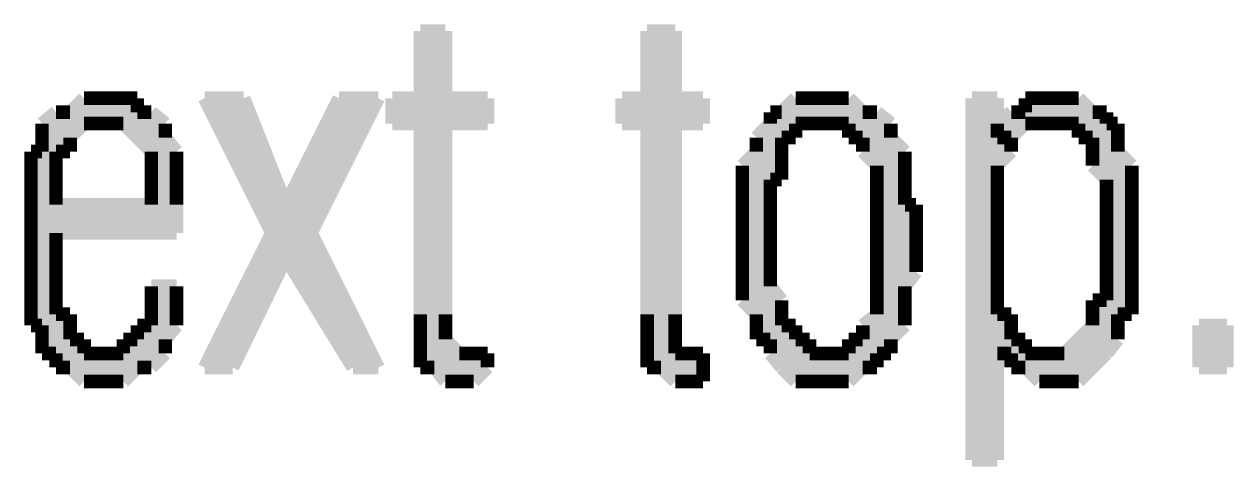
# Model space of a CAD drawing. Header units: millimetres. Extents: x 5 to 350, y 3 to 213.
# Drawn here: x 95.81 to 103.42, y 50.09 to 52.87 of the extents above; entities that cross this region are included whole.
import ezdxf

# ---------------------------------------------------------------- set-up
doc = ezdxf.new("R2010")
doc.units = ezdxf.units.MM
doc.layers.add('H', color=251, linetype='Continuous')
doc.layers.add('P', color=255, linetype='Continuous')

msp = doc.modelspace()

# ---------------------------------------------------------------- hatches: boundary and pattern name
at = {"layer": 'H', "linetype": 'Continuous'}
for points in [[(98.302, 50.8), (98.302, 52.246), (98.125, 52.246), (98.125, 52.405), (98.302, 52.405), (98.302, 52.828), (98.46, 52.828), (98.46, 52.405), (98.725, 52.405), (98.725, 52.246), (98.46, 52.246), (98.46, 50.888), (98.548, 50.8), (98.302, 50.8)], [(99.73, 50.8), (99.73, 52.246), (99.572, 52.246), (99.572, 52.405), (99.73, 52.405), (99.73, 52.828), (99.907, 52.828), (99.907, 52.405), (100.083, 52.405), (100.083, 52.246), (99.907, 52.246), (99.907, 50.8), (99.73, 50.8)], [(96.185, 50.624), (96.097, 50.712), (96.008, 50.712), (96.008, 50.8), (95.92, 50.8), (95.92, 50.976), (95.85, 50.976), (95.85, 52.07), (95.92, 52.07), (95.92, 52.246), (96.008, 52.317), (96.097, 52.317), (96.185, 52.405), (96.52, 52.405), (96.52, 52.317), (96.608, 52.317), (96.344, 52.246), (96.185, 52.246), (96.097, 52.158), (96.097, 52.07), (96.008, 52.07), (96.008, 51.735), (96.767, 51.735), (96.767, 51.558), (96.008, 51.558), (96.008, 51.047), (96.097, 51.047), (96.097, 50.888), (96.185, 50.888), (96.185, 50.8), (96.696, 50.8), (96.608, 50.712), (96.52, 50.712), (96.432, 50.624), (96.185, 50.624)], [(96.943, 50.712), (97.79, 52.405), (98.037, 52.405), (97.614, 51.558), (97.455, 51.4), (97.12, 50.712), (96.943, 50.712)], [(97.367, 51.558), (96.943, 52.405), (97.19, 52.405), (97.455, 51.735), (97.367, 51.558)], [(100.506, 50.8), (100.506, 50.888), (100.418, 50.888), (100.418, 51.047), (100.33, 51.135), (100.33, 51.982), (100.418, 52.07), (100.418, 52.158), (100.506, 52.246), (100.506, 52.317), (100.577, 52.317), (100.665, 52.405), (101, 52.405), (101.088, 52.317), (101.177, 52.317), (101.265, 52.246), (100.665, 52.246), (100.665, 52.158), (100.577, 52.158), (100.577, 51.894), (100.506, 51.894), (100.506, 51.223), (100.577, 51.135), (100.577, 50.976), (100.665, 50.976), (100.665, 50.888), (100.753, 50.888), (100.753, 50.8), (100.506, 50.8)], [(101.776, 50.13), (101.776, 52.405), (101.935, 52.405), (101.935, 52.158), (102.023, 52.158), (102.023, 52.07), (101.935, 51.982), (101.935, 51.047), (102.023, 51.047), (102.023, 50.888), (102.112, 50.888), (101.935, 50.8), (101.935, 50.13), (101.776, 50.13)], [(101.935, 52.158), (101.935, 52.246), (102.023, 52.317), (102.112, 52.317), (102.112, 52.405), (102.447, 52.405), (102.535, 52.317), (102.623, 52.317), (102.27, 52.246), (102.112, 52.246), (102.023, 52.158), (101.935, 52.158)], [(96.608, 51.735), (96.608, 52.07), (96.432, 52.246), (96.344, 52.246), (96.608, 52.317), (96.696, 52.246), (96.696, 52.158), (96.767, 52.07), (96.767, 51.735), (96.608, 51.735)], [(102.358, 50.8), (102.535, 50.976), (102.535, 51.135), (102.623, 51.135), (102.623, 51.894), (102.535, 51.982), (102.535, 52.158), (102.447, 52.158), (102.447, 52.246), (102.27, 52.246), (102.623, 52.317), (102.623, 52.246), (102.694, 52.246), (102.694, 52.07), (102.782, 51.982), (102.782, 51.047), (102.694, 51.047), (102.694, 50.888), (102.623, 50.8), (102.358, 50.8)], [(100.665, 50.624), (100.506, 50.8), (101, 50.8), (101, 50.888), (101.088, 50.888), (101.088, 50.976), (101.177, 51.047), (101.177, 51.982), (101.088, 52.07), (101.088, 52.158), (101, 52.158), (101, 52.246), (101.265, 52.246), (101.265, 52.158), (101.353, 52.07), (101.353, 51.735), (101.424, 51.735), (101.424, 51.312), (101.353, 51.223), (101.353, 50.976), (101.265, 50.888), (101.265, 50.8), (101.177, 50.8), (101.177, 50.712), (101.088, 50.712), (101, 50.624), (100.665, 50.624)], [(97.878, 50.712), (97.455, 51.4), (97.614, 51.558), (98.037, 50.712), (97.878, 50.712)], [(96.432, 50.8), (96.432, 50.888), (96.52, 50.888), (96.52, 50.976), (96.608, 50.976), (96.608, 51.223), (96.767, 51.223), (96.767, 50.976), (96.696, 50.888), (96.696, 50.8), (96.432, 50.8)], [(103.205, 50.712), (103.205, 50.976), (103.382, 50.976), (103.382, 50.712), (103.205, 50.712)], [(102.2, 50.624), (102.112, 50.712), (102.023, 50.712), (102.023, 50.8), (101.935, 50.8), (102.112, 50.888), (102.112, 50.8), (102.623, 50.8), (102.447, 50.624), (102.2, 50.624)], [(98.46, 50.624), (98.39, 50.712), (98.302, 50.712), (98.302, 50.8), (98.725, 50.8), (98.725, 50.712), (98.637, 50.624), (98.46, 50.624)], [(99.907, 50.624), (99.818, 50.712), (99.73, 50.712), (99.73, 50.8), (100.083, 50.8), (100.083, 50.624), (99.907, 50.624)]]:
    msp.add_hatch(color=256, dxfattribs=at).paths.add_polyline_path(points)

# ---------------------------------------------------------------- linework, layer by layer
at = {"layer": 'P', "const_width": 0.085}
for points in [[(98.46, 52.828), (98.302, 52.828)], [(98.302, 52.828), (98.302, 52.405)], [(98.46, 52.405), (98.46, 52.828)], [(99.907, 52.828), (99.73, 52.828)], [(99.73, 52.828), (99.73, 52.405)], [(99.907, 52.405), (99.907, 52.828)], [(96.185, 52.405), (96.097, 52.317)], [(96.273, 52.405), (96.185, 52.405)], [(96.344, 52.405), (96.273, 52.405)], [(96.432, 52.405), (96.344, 52.405)], [(96.344, 52.405), (96.344, 52.405)], [(96.52, 52.405), (96.432, 52.405)], [(96.52, 52.317), (96.52, 52.405)], [(97.19, 52.405), (96.943, 52.405)], [(96.943, 52.405), (97.367, 51.558)], [(97.455, 51.735), (97.19, 52.405)], [(97.79, 52.405), (97.455, 51.735)], [(97.614, 51.558), (98.037, 52.405)], [(98.037, 52.405), (97.79, 52.405)], [(98.302, 52.405), (98.125, 52.405)], [(98.125, 52.405), (98.125, 52.246)], [(98.725, 52.405), (98.46, 52.405)], [(98.725, 52.246), (98.725, 52.405)], [(99.73, 52.405), (99.572, 52.405)], [(99.572, 52.405), (99.572, 52.246)], [(100.083, 52.405), (99.907, 52.405)], [(100.083, 52.246), (100.083, 52.405)], [(100.665, 52.405), (100.577, 52.317)], [(100.753, 52.405), (100.665, 52.405)], [(100.842, 52.405), (100.753, 52.405)], [(100.93, 52.405), (100.842, 52.405)], [(101, 52.405), (100.93, 52.405)], [(101.088, 52.317), (101, 52.405)], [(101.935, 52.405), (101.776, 52.405)], [(101.776, 52.405), (101.776, 50.13)], [(101.935, 52.158), (101.935, 52.405)], [(102.2, 52.405), (102.112, 52.405)], [(102.112, 52.405), (102.112, 52.317)], [(102.27, 52.405), (102.2, 52.405)], [(102.358, 52.405), (102.27, 52.405)], [(102.447, 52.405), (102.358, 52.405)], [(102.535, 52.317), (102.447, 52.405)], [(96.008, 52.317), (95.92, 52.246)], [(96.097, 52.317), (96.008, 52.317)], [(96.608, 52.317), (96.344, 52.246)], [(96.344, 52.246), (96.608, 52.317)], [(96.608, 52.317), (96.52, 52.317)], [(96.696, 52.246), (96.608, 52.317)], [(100.577, 52.317), (100.506, 52.317)], [(100.506, 52.317), (100.506, 52.246)], [(101.177, 52.317), (101.088, 52.317)], [(101.265, 52.246), (101.177, 52.317)], [(102.023, 52.317), (101.935, 52.246)], [(102.112, 52.317), (102.023, 52.317)], [(102.623, 52.317), (102.27, 52.246)], [(102.27, 52.246), (102.623, 52.317)], [(102.623, 52.317), (102.535, 52.317)], [(102.623, 52.246), (102.623, 52.317)], [(95.92, 52.246), (95.92, 52.158)], [(96.097, 52.158), (96.185, 52.246)], [(96.185, 52.246), (96.273, 52.246)], [(96.273, 52.246), (96.344, 52.246)], [(96.344, 52.246), (96.432, 52.246)], [(96.432, 52.246), (96.52, 52.158)], [(96.696, 52.158), (96.696, 52.246)], [(96.696, 52.246), (96.696, 52.246)], [(98.125, 52.246), (98.302, 52.246)], [(98.302, 52.246), (98.302, 51.047)], [(98.46, 51.047), (98.46, 52.246)], [(98.46, 52.246), (98.725, 52.246)], [(99.572, 52.246), (99.73, 52.246)], [(99.73, 52.246), (99.73, 51.047)], [(99.907, 51.047), (99.907, 52.246)], [(99.907, 52.246), (100.083, 52.246)], [(100.506, 52.246), (100.418, 52.158)], [(100.665, 52.158), (100.665, 52.246)], [(100.665, 52.246), (100.753, 52.246)], [(100.753, 52.246), (100.842, 52.246)], [(101.265, 52.246), (100.842, 52.246)], [(100.842, 52.246), (100.93, 52.246)], [(100.842, 52.246), (101.265, 52.246)], [(100.93, 52.246), (101, 52.246)], [(101, 52.246), (101, 52.158)], [(101.265, 52.158), (101.265, 52.246)], [(101.265, 52.246), (101.265, 52.246)], [(101.935, 52.246), (101.935, 52.158)], [(102.023, 52.158), (102.112, 52.246)], [(102.112, 52.246), (102.2, 52.246)], [(102.2, 52.246), (102.27, 52.246)], [(102.27, 52.246), (102.358, 52.246)], [(102.358, 52.246), (102.447, 52.246)], [(102.447, 52.246), (102.447, 52.158)], [(102.694, 52.246), (102.623, 52.246)], [(102.694, 52.158), (102.694, 52.246)], [(95.92, 52.158), (95.92, 52.07)], [(96.097, 52.07), (96.097, 52.158)], [(96.52, 52.158), (96.608, 52.07)], [(96.767, 52.07), (96.696, 52.158)], [(100.418, 52.158), (100.418, 52.07)], [(100.577, 52.07), (100.577, 52.158)], [(100.577, 52.158), (100.665, 52.158)], [(101, 52.158), (101.088, 52.158)], [(101.088, 52.158), (101.088, 52.07)], [(101.353, 52.07), (101.265, 52.158)], [(102.023, 52.158), (101.935, 52.158)], [(101.935, 52.158), (102.023, 52.158)], [(102.023, 52.07), (102.023, 52.158)], [(102.447, 52.158), (102.535, 52.158)], [(102.535, 52.158), (102.535, 52.07)], [(102.694, 52.07), (102.694, 52.158)], [(95.92, 52.07), (95.85, 52.07)], [(95.85, 52.07), (95.85, 51.982)], [(96.008, 51.982), (96.008, 52.07)], [(96.008, 52.07), (96.097, 52.07)], [(96.608, 52.07), (96.608, 51.982)], [(96.767, 51.982), (96.767, 52.07)], [(100.418, 52.07), (100.33, 51.982)], [(100.577, 51.982), (100.577, 52.07)], [(101.088, 52.07), (101.177, 51.982)], [(101.353, 51.982), (101.353, 52.07)], [(101.935, 51.982), (102.023, 52.07)], [(102.535, 52.07), (102.535, 51.982)], [(102.782, 51.982), (102.694, 52.07)], [(95.85, 51.982), (95.85, 51.894)], [(96.008, 51.894), (96.008, 51.982)], [(96.608, 51.982), (96.608, 51.894)], [(96.767, 51.894), (96.767, 51.982)], [(100.33, 51.982), (100.33, 51.894)], [(100.577, 51.894), (100.577, 51.982)], [(101.177, 51.982), (101.177, 51.894)], [(101.353, 51.894), (101.353, 51.982)], [(101.935, 51.894), (101.935, 51.982)], [(102.535, 51.982), (102.623, 51.894)], [(102.782, 51.894), (102.782, 51.982)], [(95.85, 51.894), (95.85, 51.823)], [(96.008, 51.823), (96.008, 51.894)], [(96.608, 51.894), (96.608, 51.823)], [(96.767, 51.823), (96.767, 51.894)], [(100.33, 51.894), (100.33, 51.823)], [(100.506, 51.823), (100.506, 51.894)], [(100.506, 51.894), (100.577, 51.894)], [(101.177, 51.894), (101.177, 51.823)], [(101.353, 51.823), (101.353, 51.894)], [(101.935, 51.823), (101.935, 51.894)], [(102.623, 51.894), (102.623, 51.823)], [(102.782, 51.823), (102.782, 51.894)], [(95.85, 51.823), (95.85, 51.735)], [(96.008, 51.735), (96.008, 51.823)], [(96.608, 51.823), (96.608, 51.735)], [(96.767, 51.735), (96.767, 51.823)], [(100.33, 51.823), (100.33, 51.735)], [(100.506, 51.735), (100.506, 51.823)], [(101.177, 51.823), (101.177, 51.735)], [(101.353, 51.735), (101.353, 51.823)], [(101.935, 51.735), (101.935, 51.823)], [(102.623, 51.823), (102.623, 51.735)], [(102.782, 51.735), (102.782, 51.823)], [(95.85, 51.735), (95.85, 51.647)], [(96.608, 51.735), (96.008, 51.735)], [(96.008, 51.735), (96.767, 51.735)], [(96.767, 51.735), (96.008, 51.735)], [(96.767, 51.558), (96.767, 51.735)], [(97.455, 51.735), (97.367, 51.558)], [(97.367, 51.558), (97.455, 51.735)], [(100.33, 51.735), (100.33, 51.647)], [(100.506, 51.647), (100.506, 51.735)], [(101.177, 51.735), (101.177, 51.647)], [(101.424, 51.735), (101.353, 51.735)], [(101.424, 51.647), (101.424, 51.735)], [(101.935, 51.647), (101.935, 51.735)], [(102.623, 51.735), (102.623, 51.647)], [(102.782, 51.647), (102.782, 51.735)], [(95.85, 51.647), (95.85, 51.558)], [(100.33, 51.647), (100.33, 51.558)], [(100.506, 51.558), (100.506, 51.647)], [(101.177, 51.647), (101.177, 51.558)], [(101.424, 51.558), (101.424, 51.647)], [(101.935, 51.558), (101.935, 51.647)], [(102.623, 51.647), (102.623, 51.558)], [(102.782, 51.558), (102.782, 51.647)], [(95.85, 51.558), (95.85, 51.47)], [(96.008, 51.47), (96.008, 51.558)], [(96.008, 51.558), (96.767, 51.558)], [(97.367, 51.558), (96.943, 50.712)], [(97.614, 51.558), (97.455, 51.4)], [(97.455, 51.4), (97.614, 51.558)], [(98.037, 50.712), (97.614, 51.558)], [(100.33, 51.558), (100.33, 51.47)], [(100.506, 51.47), (100.506, 51.558)], [(101.177, 51.558), (101.177, 51.47)], [(101.424, 51.47), (101.424, 51.558)], [(101.935, 51.47), (101.935, 51.558)], [(102.623, 51.558), (102.623, 51.47)], [(102.782, 51.47), (102.782, 51.558)], [(95.85, 51.47), (95.85, 51.4)], [(96.008, 51.4), (96.008, 51.47)], [(100.33, 51.47), (100.33, 51.4)], [(100.506, 51.4), (100.506, 51.47)], [(101.177, 51.47), (101.177, 51.4)], [(101.424, 51.4), (101.424, 51.47)], [(101.935, 51.4), (101.935, 51.47)], [(102.623, 51.47), (102.623, 51.4)], [(102.782, 51.4), (102.782, 51.47)], [(95.85, 51.4), (95.85, 51.312)], [(96.008, 51.312), (96.008, 51.4)], [(97.12, 50.712), (97.455, 51.4)], [(97.455, 51.4), (97.878, 50.712)], [(100.33, 51.4), (100.33, 51.312)], [(100.506, 51.312), (100.506, 51.4)], [(101.177, 51.4), (101.177, 51.312)], [(101.424, 51.312), (101.424, 51.4)], [(101.935, 51.312), (101.935, 51.4)], [(102.623, 51.4), (102.623, 51.312)], [(102.782, 51.312), (102.782, 51.4)], [(95.85, 51.312), (95.85, 51.223)], [(96.008, 51.223), (96.008, 51.312)], [(100.33, 51.312), (100.33, 51.223)], [(100.506, 51.223), (100.506, 51.312)], [(101.177, 51.312), (101.177, 51.223)], [(101.353, 51.223), (101.424, 51.312)], [(101.935, 51.223), (101.935, 51.312)], [(102.623, 51.312), (102.623, 51.223)], [(102.782, 51.223), (102.782, 51.312)], [(95.85, 51.223), (95.85, 51.135)], [(96.008, 51.135), (96.008, 51.223)], [(96.767, 51.223), (96.608, 51.223)], [(96.608, 51.223), (96.608, 51.135)], [(96.767, 51.135), (96.767, 51.223)], [(100.33, 51.223), (100.33, 51.135)], [(100.577, 51.135), (100.506, 51.223)], [(101.177, 51.223), (101.177, 51.135)], [(101.353, 51.135), (101.353, 51.223)], [(101.935, 51.135), (101.935, 51.223)], [(102.623, 51.223), (102.623, 51.135)], [(102.782, 51.135), (102.782, 51.223)], [(95.85, 51.135), (95.85, 51.047)], [(96.008, 51.047), (96.008, 51.135)], [(96.608, 51.135), (96.608, 51.047)], [(96.767, 51.047), (96.767, 51.135)], [(100.33, 51.135), (100.418, 51.047)], [(100.577, 51.047), (100.577, 51.135)], [(101.177, 51.135), (101.177, 51.047)], [(101.353, 51.047), (101.353, 51.135)], [(101.935, 51.047), (101.935, 51.135)], [(102.623, 51.135), (102.535, 51.135)], [(102.535, 51.135), (102.535, 51.047)], [(102.782, 51.047), (102.782, 51.135)], [(95.85, 51.047), (95.85, 50.976)], [(96.097, 51.047), (96.008, 51.047)], [(96.097, 50.976), (96.097, 51.047)], [(96.608, 51.047), (96.608, 50.976)], [(96.767, 50.976), (96.767, 51.047)], [(98.302, 51.047), (98.302, 50.976)], [(98.46, 50.976), (98.46, 51.047)], [(99.73, 51.047), (99.73, 50.976)], [(99.907, 50.976), (99.907, 51.047)], [(100.418, 51.047), (100.418, 50.976)], [(100.577, 50.976), (100.577, 51.047)], [(101.177, 51.047), (101.088, 50.976)], [(101.353, 50.976), (101.353, 51.047)], [(102.023, 51.047), (101.935, 51.047)], [(102.023, 50.976), (102.023, 51.047)], [(102.535, 51.047), (102.535, 50.976)], [(102.694, 50.976), (102.694, 51.047)], [(102.694, 51.047), (102.782, 51.047)], [(95.85, 50.976), (95.92, 50.976)], [(95.92, 50.976), (95.92, 50.888)], [(96.097, 50.888), (96.097, 50.976)], [(96.608, 50.976), (96.52, 50.976)], [(96.52, 50.976), (96.52, 50.888)], [(96.696, 50.888), (96.767, 50.976)], [(98.302, 50.976), (98.302, 50.888)], [(98.46, 50.888), (98.46, 50.976)], [(99.73, 50.976), (99.73, 50.888)], [(99.907, 50.888), (99.907, 50.976)], [(100.418, 50.976), (100.418, 50.888)], [(100.665, 50.976), (100.577, 50.976)], [(100.665, 50.888), (100.665, 50.976)], [(101.088, 50.976), (101.088, 50.888)], [(101.265, 50.888), (101.353, 50.976)], [(102.023, 50.888), (102.023, 50.976)], [(102.535, 50.976), (102.447, 50.888)], [(102.694, 50.888), (102.694, 50.976)], [(103.205, 50.712), (103.205, 50.976)], [(103.205, 50.976), (103.382, 50.976)], [(103.382, 50.976), (103.382, 50.712)], [(95.92, 50.888), (95.92, 50.8)], [(96.185, 50.888), (96.097, 50.888)], [(96.185, 50.8), (96.185, 50.888)], [(96.52, 50.888), (96.432, 50.888)], [(96.432, 50.888), (96.432, 50.8)], [(96.696, 50.8), (96.696, 50.888)], [(98.302, 50.888), (98.302, 50.8)], [(98.548, 50.8), (98.46, 50.888)], [(99.73, 50.888), (99.73, 50.8)], [(99.907, 50.8), (99.907, 50.888)], [(100.418, 50.888), (100.506, 50.888)], [(100.506, 50.888), (100.506, 50.8)], [(100.753, 50.888), (100.665, 50.888)], [(100.753, 50.8), (100.753, 50.888)], [(101.088, 50.888), (101, 50.888)], [(101, 50.888), (101, 50.8)], [(101.265, 50.8), (101.265, 50.888)], [(102.112, 50.888), (101.935, 50.8)], [(101.935, 50.8), (102.112, 50.888)], [(102.112, 50.888), (102.023, 50.888)], [(102.112, 50.8), (102.112, 50.888)], [(102.447, 50.888), (102.358, 50.8)], [(102.623, 50.8), (102.694, 50.888)], [(95.92, 50.8), (96.008, 50.8)], [(96.008, 50.8), (96.008, 50.712)], [(96.273, 50.8), (96.185, 50.8)], [(96.344, 50.8), (96.273, 50.8)], [(96.273, 50.8), (96.696, 50.8)], [(96.696, 50.8), (96.273, 50.8)], [(96.432, 50.8), (96.344, 50.8)], [(96.608, 50.712), (96.696, 50.8)], [(98.548, 50.8), (98.302, 50.8)], [(98.302, 50.8), (98.302, 50.712)], [(98.302, 50.8), (98.548, 50.8)], [(98.637, 50.8), (98.548, 50.8)], [(98.725, 50.8), (98.637, 50.8)], [(98.725, 50.712), (98.725, 50.8)], [(99.995, 50.8), (99.73, 50.8)], [(99.73, 50.8), (99.73, 50.712)], [(99.73, 50.8), (99.995, 50.8)], [(99.995, 50.8), (99.907, 50.8)], [(100.083, 50.8), (99.995, 50.8)], [(100.083, 50.712), (100.083, 50.8)], [(100.842, 50.8), (100.506, 50.8)], [(100.506, 50.8), (100.577, 50.712)], [(100.506, 50.8), (100.842, 50.8)], [(100.842, 50.8), (100.753, 50.8)], [(100.93, 50.8), (100.842, 50.8)], [(101, 50.8), (100.93, 50.8)], [(101.177, 50.712), (101.177, 50.8)], [(101.177, 50.8), (101.265, 50.8)], [(101.935, 50.8), (102.023, 50.8)], [(101.935, 50.13), (101.935, 50.8)], [(102.023, 50.8), (102.023, 50.712)], [(102.2, 50.8), (102.112, 50.8)], [(102.27, 50.8), (102.2, 50.8)], [(102.623, 50.8), (102.27, 50.8)], [(102.358, 50.8), (102.27, 50.8)], [(102.27, 50.8), (102.623, 50.8)], [(102.535, 50.712), (102.623, 50.8)], [(96.008, 50.712), (96.097, 50.712)], [(96.097, 50.712), (96.185, 50.624)], [(96.432, 50.624), (96.52, 50.712)], [(96.52, 50.712), (96.608, 50.712)], [(96.943, 50.712), (97.12, 50.712)], [(97.878, 50.712), (98.037, 50.712)], [(98.302, 50.712), (98.39, 50.712)], [(98.39, 50.712), (98.46, 50.624)], [(98.637, 50.624), (98.725, 50.712)], [(99.73, 50.712), (99.818, 50.712)], [(99.818, 50.712), (99.907, 50.624)], [(100.083, 50.624), (100.083, 50.712)], [(100.577, 50.712), (100.665, 50.624)], [(101, 50.624), (101.088, 50.712)], [(101.088, 50.712), (101.177, 50.712)], [(102.023, 50.712), (102.112, 50.712)], [(102.112, 50.712), (102.2, 50.624)], [(102.447, 50.624), (102.535, 50.712)], [(103.382, 50.712), (103.205, 50.712)], [(103.205, 50.712), (103.205, 50.712)], [(96.185, 50.624), (96.273, 50.624)], [(96.273, 50.624), (96.344, 50.624)], [(96.344, 50.624), (96.432, 50.624)], [(98.46, 50.624), (98.548, 50.624)], [(98.548, 50.624), (98.637, 50.624)], [(99.907, 50.624), (99.995, 50.624)], [(99.995, 50.624), (100.083, 50.624)], [(100.665, 50.624), (100.753, 50.624)], [(100.753, 50.624), (100.842, 50.624)], [(100.842, 50.624), (100.93, 50.624)], [(100.93, 50.624), (101, 50.624)], [(102.2, 50.624), (102.27, 50.624)], [(102.27, 50.624), (102.358, 50.624)], [(102.358, 50.624), (102.447, 50.624)], [(101.776, 50.13), (101.935, 50.13)]]:
    msp.add_lwpolyline(points, dxfattribs=at)

doc.saveas('drawing.dxf')
